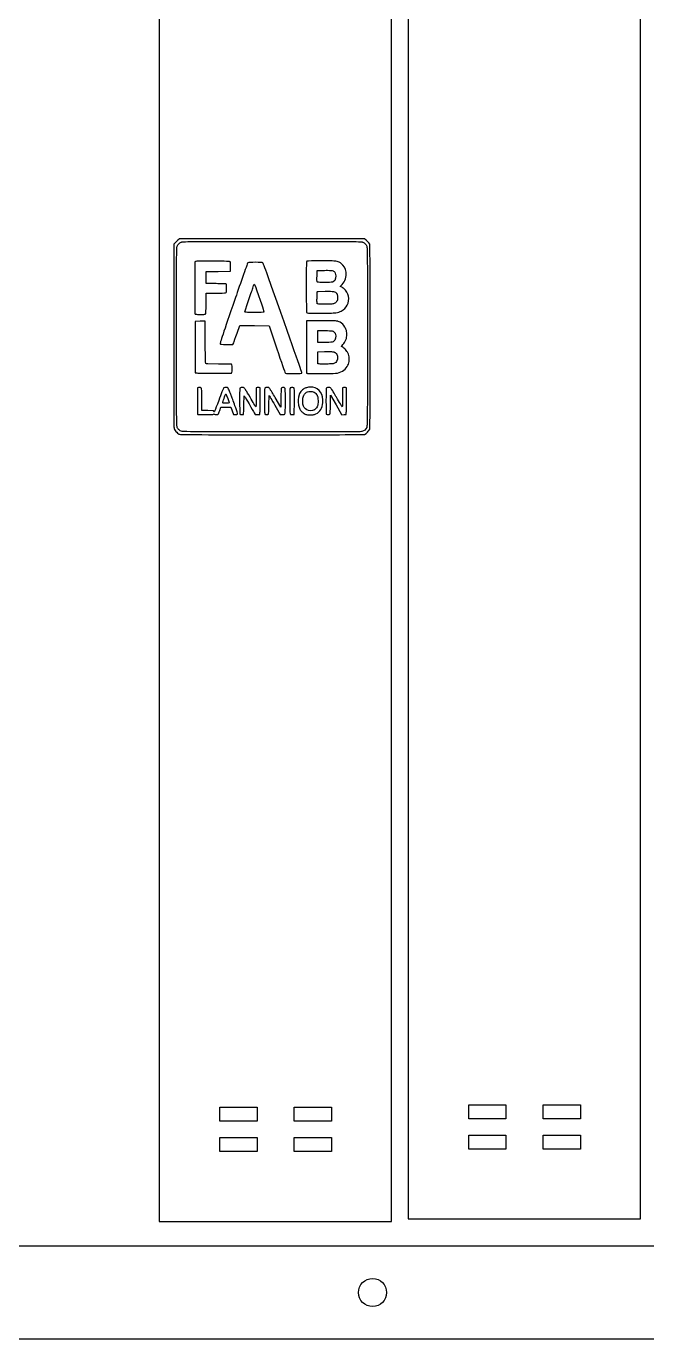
# Model space of a CAD drawing. Extents: x 54 to 786, y 111 to 996.
# Drawn here: x 227.1 to 360.3, y 112.7 to 394.4 of the extents above; entities that cross this region are included whole.
import ezdxf

# ---------------------------------------------------------------- set-up
doc = ezdxf.new("R2010")
doc.units = 0
doc.layers.add('Calque_1', color=7, linetype='CONTINUOUS')

msp = doc.modelspace()

# ---------------------------------------------------------------- linework, layer by layer
at = {"layer": 'Calque_1', "color": 1}
for p, q in [((309.13171, 538.25066), (309.13171, 138.35571)), ((359.02634, 138.35571), (359.02634, 538.25066)), ((255.6859, 537.72149), (255.6859, 137.82654)), ((305.58053, 137.82654), (305.58053, 537.72149)), ((268.68303, 162.32426), (276.68308, 162.32426)), ((268.68303, 159.32394), (268.68303, 162.32426)), ((276.68308, 162.32426), (276.68308, 159.32394)), ((284.6831, 162.32426), (292.68312, 162.32426)), ((284.6831, 159.32394), (284.6831, 162.32426)), ((292.68312, 162.32426), (292.68312, 159.32394)), ((322.12884, 162.85343), (330.12889, 162.85343)), ((322.12884, 159.85311), (322.12884, 162.85343)), ((330.12889, 162.85343), (330.12889, 159.85311)), ((338.12891, 162.85343), (346.12893, 162.85343)), ((338.12891, 159.85311), (338.12891, 162.85343)), ((346.12893, 162.85343), (346.12893, 159.85311)), ((276.68308, 159.32394), (268.68303, 159.32394)), ((292.68312, 159.32394), (284.6831, 159.32394)), ((330.12889, 159.85311), (322.12884, 159.85311)), ((346.12893, 159.85311), (338.12891, 159.85311)), ((268.68303, 155.8244), (276.68308, 155.8244)), ((268.68303, 152.82405), (268.68303, 155.8244)), ((276.68308, 155.8244), (276.68308, 152.82405)), ((284.6831, 155.8244), (292.68312, 155.8244)), ((284.6831, 152.82405), (284.6831, 155.8244)), ((292.68312, 155.8244), (292.68312, 152.82405)), ((322.12884, 156.35357), (330.12889, 156.35357)), ((322.12884, 153.35322), (322.12884, 156.35357)), ((330.12889, 156.35357), (330.12889, 153.35322)), ((338.12891, 156.35357), (346.12893, 156.35357)), ((338.12891, 153.35322), (338.12891, 156.35357)), ((346.12893, 156.35357), (346.12893, 153.35322)), ((276.68308, 152.82405), (268.68303, 152.82405)), ((292.68312, 152.82405), (284.6831, 152.82405)), ((330.12889, 153.35322), (322.12884, 153.35322)), ((346.12893, 153.35322), (338.12891, 153.35322)), ((309.13171, 138.35571), (359.02634, 138.35571)), ((255.6859, 137.82654), (305.58053, 137.82654)), ((479.93458, 132.5027), (123.08429, 132.5027)), ((304.49916, 122.57772), (304.49916, 122.57772)), ((123.08429, 112.65274), (479.93458, 112.65274))]:
    msp.add_line(p, q, dxfattribs=at)
at = {"layer": 'Calque_1', "color": 5}
for p, q in [((258.85298, 347.559624), (258.84898, 344.772714)), ((259.11188, 347.880034), (258.85298, 347.559624)), ((260.01156, 348.718234), (259.69115, 348.459314)), ((262.65843, 348.718234), (260.01156, 348.718234)), ((279.89249, 348.760724), (279.89251, 348.760534)), ((279.89251, 348.164234), (279.89251, 348.164194)), ((299.77381, 348.718424), (297.1931, 348.718424)), ((300.09423, 348.459504), (299.77381, 348.718424)), ((300.9324, 347.559814), (300.6735, 347.880224)), ((300.9324, 344.918134), (300.9324, 347.559814)), ((263.46205, 343.847194), (263.29771, 343.759394)), ((263.29771, 343.759394), (263.29771, 338.233624)), ((263.48525, 343.859594), (263.46205, 343.847194)), ((267.18694, 343.940144), (267.18736, 343.940194)), ((276.33408, 343.691134), (276.33408, 343.691114)), ((287.30089, 343.892064), (287.29889, 343.521544)), ((287.37629, 343.892594), (287.30089, 343.892064)), ((290.32384, 344.018104), (290.32496, 344.018194)), ((265.75286, 341.193184), (265.77816, 341.731134)), ((265.75286, 340.419574), (265.75286, 341.193184)), ((265.77816, 341.731134), (268.35632, 341.753334)), ((268.35632, 341.753334), (270.95976, 341.775534)), ((270.95976, 341.775534), (270.98406, 342.748094)), ((289.56306, 340.763504), (289.58686, 341.944814)), ((289.58686, 341.944814), (291.19555, 341.966514)), ((291.80637, 341.971514), (291.80652, 341.971824)), ((265.75286, 339.176244), (265.75286, 340.419574)), ((276.08241, 338.966354), (276.08241, 338.966314)), ((294.54217, 338.529534), (294.94576, 338.924874)), ((294.76233, 338.404994), (294.54217, 338.529534)), ((294.86618, 338.352294), (294.76233, 338.404994)), ((265.75323, 334.954154), (265.75323, 337.076504)), ((265.75323, 337.076504), (267.73761, 337.076504)), ((289.56297, 336.191224), (289.58307, 337.275904)), ((289.78666, 337.459904), (291.32195, 337.479504)), ((291.97566, 337.484504), (291.97601, 337.484754)), ((263.4248, 331.023124), (263.4031, 325.561964)), ((264.48244, 331.023514), (263.4248, 331.023124)), ((265.54077, 331.023514), (264.48244, 331.023514)), ((265.58317, 326.451194), (265.54077, 331.023514)), ((272.39787, 328.462564), (272.97046, 330.135844)), ((272.97046, 330.135844), (276.11289, 330.113644)), ((276.11289, 330.113644), (279.25534, 330.091444)), ((279.25534, 330.091444), (280.94982, 325.095874)), ((287.30085, 331.107604), (287.27915, 325.562194)), ((290.3911, 331.133904), (287.30085, 331.107604)), ((291.76159, 331.139034), (291.76156, 331.138904)), ((289.71414, 329.033094), (291.21689, 329.033094)), ((289.7142, 327.762964), (289.71414, 329.033094)), ((289.7142, 326.492774), (289.7142, 327.762964)), ((265.61777, 322.704644), (265.58317, 326.451194)), ((270.15823, 326.069944), (271.51991, 326.069944)), ((271.51991, 326.069944), (271.67233, 326.429614)), ((291.25931, 326.493274), (289.7142, 326.492774)), ((289.73218, 323.279394), (289.75548, 324.503094)), ((289.75548, 324.503094), (291.19518, 324.528394)), ((292.32172, 324.530394), (292.32224, 324.531014)), ((294.95573, 325.522504), (294.83222, 325.586104)), ((268.39072, 321.837494), (266.14798, 321.871594)), ((271.2133, 321.794664), (271.01952, 321.797664)), ((271.2133, 321.758964), (271.2133, 321.794664)), ((270.95544, 319.930264), (271.2133, 319.932264)), ((271.2133, 319.932264), (271.2133, 319.973064)), ((282.70525, 319.952534), (282.70525, 319.952004)), ((287.29725, 319.910854), (287.29725, 319.910354)), ((264.11414, 316.809744), (263.89038, 316.753444)), ((263.89038, 316.753444), (263.89038, 316.749444)), ((263.89038, 316.749444), (263.89038, 313.959444)), ((264.77976, 316.710444), (264.65368, 316.754344)), ((264.78376, 316.479994), (264.77976, 316.710444)), ((270.00531, 316.837514), (270.00578, 316.836524)), ((272.99171, 316.710454), (272.98971, 316.490324)), ((273.1116, 316.752854), (272.99171, 316.710454)), ((273.49703, 316.838124), (273.49806, 316.838054)), ((276.50504, 316.742974), (276.50451, 316.742974)), ((276.50451, 316.742974), (276.50451, 315.461914)), ((276.71638, 316.806574), (276.50504, 316.753374)), ((276.50504, 316.753374), (276.50504, 316.742974)), ((277.35355, 316.752874), (277.14117, 316.806574)), ((277.33805, 314.746274), (277.35355, 316.752874)), ((281.84278, 316.676704), (281.82058, 314.650464)), ((281.98386, 316.740804), (281.84278, 316.676704)), ((282.31555, 316.839894), (282.31562, 316.841054)), ((283.95636, 316.780324), (283.78737, 316.748824)), ((283.78737, 316.748824), (283.78737, 316.637724)), ((284.22332, 316.831404), (284.223, 316.831524)), ((284.67658, 316.710204), (284.55254, 316.753604)), ((284.67658, 316.522644), (284.67658, 316.710204)), ((288.14845, 315.994254), (288.14783, 315.994374)), ((288.15154, 316.902044), (288.15143, 316.902054)), ((291.53377, 316.709924), (291.53177, 316.489794)), ((291.65262, 316.751824), (291.53377, 316.709924)), ((292.08624, 316.837334), (292.08764, 316.837524)), ((295.25835, 316.806244), (295.04647, 316.753044)), ((295.04647, 316.753044), (295.04647, 315.194464)), ((295.89552, 316.752544), (295.68261, 316.806244)), ((295.88012, 314.786584), (295.89152, 316.214414)), ((295.89152, 316.214414), (295.89552, 316.742544)), ((295.89552, 316.742544), (295.89552, 316.752544)), ((263.89038, 313.959444), (263.89038, 313.933044)), ((263.89038, 313.933044), (263.89038, 313.931044)), ((264.86446, 311.888524), (264.84166, 314.278054)), ((269.98548, 315.463594), (269.98562, 315.463654)), ((273.88054, 313.175834), (273.92084, 315.063564)), ((274.62622, 313.911694), (274.97505, 313.302944)), ((276.48541, 314.464044), (276.46991, 313.054314)), ((279.23434, 313.206424), (279.25504, 315.004234)), ((280.49218, 313.046744), (281.64714, 311.040674)), ((281.79735, 312.574664), (280.58969, 314.657224)), ((281.81955, 314.602464), (281.79735, 312.574664)), ((281.82058, 314.650464), (281.82005, 314.621564)), ((284.67658, 311.041324), (284.69878, 313.853024)), ((292.44183, 313.190274), (292.46453, 315.156574)), ((292.46453, 315.156574), (293.65516, 313.098804)), ((293.65516, 313.098804), (294.84578, 311.041064)), ((264.86496, 311.888524), (264.86446, 311.888524)), ((266.09744, 311.865224), (264.86496, 311.888524)), ((267.33045, 311.842024), (266.09744, 311.865224)), ((267.40955, 311.621864), (267.33045, 311.842024)), ((268.67657, 311.888804), (268.93237, 312.565764)), ((268.93237, 312.565764), (269.99636, 312.589564)), ((269.99636, 312.589564), (271.06038, 312.613364)), ((271.06038, 312.613364), (271.35029, 311.827894)), ((271.35029, 311.827894), (271.64019, 311.042394)), ((271.64019, 311.042394), (271.64119, 311.042394)), ((271.64119, 311.042394), (271.64119, 311.041894)), ((271.64119, 311.041894), (272.04222, 311.016094)), ((273.63353, 311.032654), (273.75291, 311.041654)), ((273.75291, 311.041654), (273.75344, 311.092254)), ((276.08349, 311.409004), (276.29587, 311.041604)), ((276.29587, 311.041604), (276.4106, 311.041604)), ((276.83126, 311.016804), (277.30925, 311.041604)), ((277.30925, 311.041604), (277.31225, 311.439514)), ((277.31225, 311.439514), (277.31225, 311.440014)), ((281.64714, 311.040674), (281.82026, 311.030674)), ((283.8477, 311.051524), (283.8482, 311.051524)), ((284.27402, 311.015524), (284.29002, 311.016524)), ((284.29002, 311.016524), (284.67658, 311.041324)), ((291.54267, 311.133014), (291.54217, 311.132514)), ((294.84578, 311.041064), (294.85918, 311.041064)), ((294.85918, 311.041064), (294.88858, 310.990964)), ((294.88858, 310.990964), (295.3702, 311.016264)), ((295.3702, 311.016264), (295.85132, 311.041064)), ((295.85132, 311.041064), (295.85432, 311.426034)), ((258.85278, 308.540494), (258.85331, 308.247494)), ((258.85331, 308.247494), (258.86831, 308.216494)), ((300.6735, 307.562244), (300.9324, 307.882634)), ((300.9324, 308.247994), (300.9344, 309.851504)), ((300.9324, 307.882634), (300.9324, 308.247994)), ((297.98425, 306.722043), (299.77381, 306.724043)), ((299.77381, 306.724043), (300.09423, 306.982943))]:
    msp.add_line(p, q, dxfattribs=at)
for points in [[(259.69115, 348.459314), (259.51505, 348.316784), (259.25441, 348.056144), (259.11188, 347.880034)], [(259.40487, 327.702444), (259.40287, 344.767854), (259.41707, 346.852264), (259.53407, 347.132254)], [(259.53407, 347.132254), (259.70888, 347.550634), (259.96704, 347.819004), (260.3769, 348.008184)], [(260.3769, 348.008184), (260.703, 348.158484), (261.42706, 348.164234), (279.89251, 348.164234)], [(263.87747, 348.737834), (263.42075, 348.732834), (263.01501, 348.726134), (262.65843, 348.718234)], [(279.89251, 348.760534), (271.48882, 348.760534), (266.7014, 348.768534), (263.87747, 348.737834)], [(292.09071, 348.759724), (289.22943, 348.765724), (285.30179, 348.760724), (279.89249, 348.760724)], [(279.89251, 348.164194), (298.35794, 348.164194), (299.082, 348.158194), (299.40813, 348.008144)], [(295.8941, 348.738524), (294.88839, 348.749624), (293.67565, 348.756724), (292.09071, 348.759724)], [(297.0997, 348.718924), (296.74658, 348.726924), (296.34426, 348.733324), (295.8941, 348.738524)], [(297.1027, 348.718924), (297.10177, 348.718954), (297.1007, 348.718904), (297.0997, 348.718924)], [(297.1931, 348.718424), (297.1702, 348.718614), (297.1259, 348.718744), (297.1027, 348.718924)], [(299.40813, 348.008144), (299.81799, 347.818964), (300.07615, 347.550594), (300.25096, 347.132214)], [(300.6735, 347.880224), (300.53097, 348.056334), (300.27033, 348.316974), (300.09423, 348.459504)], [(300.25096, 347.132214), (300.36793, 346.852224), (300.38214, 344.767814), (300.38015, 327.702404)], [(258.83248, 343.684434), (258.82548, 343.047024), (258.82198, 342.185514), (258.81858, 341.325404)], [(258.84898, 344.772714), (258.84198, 344.452144), (258.83708, 344.080964), (258.83248, 343.684434)], [(263.75552, 343.903994), (263.60561, 343.893194), (263.52055, 343.878394), (263.48525, 343.859594)], [(264.92599, 343.924194), (264.39034, 343.924544), (263.9724, 343.920194), (263.75552, 343.903994)], [(267.18736, 343.940194), (266.37712, 343.942194), (265.58469, 343.936194), (264.92599, 343.924194)], [(270.86216, 343.827484), (270.76776, 343.896484), (268.98152, 343.935484), (267.18694, 343.940144)], [(270.91276, 343.776884), (270.89816, 343.796284), (270.88176, 343.813084), (270.86216, 343.827484)], [(270.94166, 343.773884), (270.94079, 343.774704), (270.91536, 343.775884), (270.91276, 343.776884)], [(270.96856, 343.626594), (270.96156, 343.704894), (270.95266, 343.763084), (270.94166, 343.773884)], [(276.33408, 343.691114), (275.56568, 343.691564), (274.79381, 343.649414), (274.70832, 343.563984)], [(277.93812, 343.561934), (277.86712, 343.647534), (277.10246, 343.690654), (276.33408, 343.691134)], [(287.42229, 343.931394), (287.40489, 343.922394), (287.39019, 343.909994), (287.37629, 343.892594)], [(290.32496, 344.018194), (288.89666, 344.018834), (287.5317, 343.989894), (287.42229, 343.931394)], [(293.60787, 343.928704), (293.24417, 343.987704), (291.75211, 344.017504), (290.32384, 344.018104)], [(294.1019, 343.803634), (293.94611, 343.857734), (293.78218, 343.900534), (293.60787, 343.928704)], [(294.7587, 343.461554), (294.56071, 343.624354), (294.38487, 343.735054), (294.1019, 343.803634)], [(300.9526, 343.699594), (300.9476, 344.156294), (300.9404, 344.561684), (300.9324, 344.918134)], [(300.9738, 339.909654), (300.9708, 341.493134), (300.9637, 342.696134), (300.9526, 343.699594)], [(258.81858, 341.325404), (258.80628, 338.389964), (258.81058, 334.211814), (258.81058, 327.721064)], [(270.98406, 342.748094), (270.99606, 343.230294), (270.99486, 343.480434), (270.96856, 343.626594)], [(274.70832, 343.563984), (274.64422, 343.499884), (274.12851, 342.099744), (273.56268, 340.452534)], [(279.22174, 340.112004), (278.56976, 341.944454), (277.9922, 343.496714), (277.93812, 343.561934)], [(287.29889, 343.521544), (287.25989, 342.984434), (287.25859, 341.690544), (287.25859, 338.435034)], [(291.19555, 341.966514), (291.45108, 341.969514), (291.62261, 341.970514), (291.80637, 341.971514)], [(291.80652, 341.971824), (291.80852, 341.971824), (291.81052, 341.971824), (291.81252, 341.971824)], [(291.81252, 341.971824), (292.46009, 341.971424), (292.81047, 341.940724), (293.03778, 341.843154)], [(293.47651, 341.350644), (293.78483, 340.700884), (293.54711, 339.746774), (293.0078, 339.469614)], [(293.03778, 341.843154), (293.05008, 341.836154), (293.06238, 341.830254), (293.07498, 341.822454)], [(293.07498, 341.822454), (293.19391, 341.749454), (293.29313, 341.654814), (293.37523, 341.544424)], [(293.37523, 341.544424), (293.40953, 341.487324), (293.44213, 341.423144), (293.47651, 341.350644)], [(295.79791, 341.579994), (295.66588, 342.417164), (295.30848, 343.055424), (294.7587, 343.461554)], [(294.94576, 338.924874), (295.64508, 339.609404), (295.95597, 340.577944), (295.79791, 341.579994)], [(263.29771, 338.233624), (263.29771, 337.564464), (263.29971, 337.080224), (263.30071, 336.548964)], [(265.76286, 339.172244), (265.75686, 339.173244), (265.75786, 339.175244), (265.75286, 339.176244)], [(266.3406, 339.130944), (266.05197, 339.141644), (265.85152, 339.155644), (265.76286, 339.172244)], [(267.90331, 339.108144), (267.26456, 339.108194), (266.72457, 339.117144), (266.3406, 339.130944)], [(267.90731, 339.108144), (267.90531, 339.108144), (267.90431, 339.108144), (267.90331, 339.108144)], [(269.03488, 339.104144), (268.74485, 339.107144), (268.37546, 339.108144), (267.90731, 339.108144)], [(270.07359, 339.013744), (269.99629, 339.072144), (269.76188, 339.095744), (269.03488, 339.104144)], [(270.10409, 338.974444), (270.09809, 338.989144), (270.08929, 339.001944), (270.07359, 339.013744)], [(270.10909, 338.947044), (270.10709, 338.954044), (270.10609, 338.970044), (270.10409, 338.974444)], [(270.15409, 338.134694), (270.15409, 338.488594), (270.13869, 338.833724), (270.10909, 338.947044)], [(270.15409, 338.129694), (270.15409, 338.131694), (270.15411, 338.132694), (270.15409, 338.134694)], [(270.15609, 338.041294), (270.15609, 338.073494), (270.15409, 338.097894), (270.15409, 338.129694)], [(273.56268, 340.452534), (272.99679, 338.805314), (272.26357, 336.676694), (271.93332, 335.722074)], [(274.77912, 335.262184), (275.17981, 336.423204), (275.6227, 337.715804), (275.76356, 338.134904)], [(275.76356, 338.134904), (275.90442, 338.554004), (276.04801, 338.928254), (276.08241, 338.966354)], [(276.08241, 338.966314), (276.11681, 339.004414), (276.3431, 338.470854), (276.58522, 337.780874)], [(286.29522, 319.927214), (286.33572, 320.032724), (284.3359, 325.738864), (279.22174, 340.112004)], [(287.25859, 338.435034), (287.25859, 335.460214), (287.28149, 332.965934), (287.30969, 332.892224)], [(289.58166, 339.472094), (289.55816, 339.532594), (289.55006, 340.113814), (289.56306, 340.763504)], [(290.53768, 339.367214), (290.01306, 339.383314), (289.60256, 339.417614), (289.58166, 339.472094)], [(291.26578, 339.362214), (290.97495, 339.362214), (290.74188, 339.364214), (290.53768, 339.367214)], [(291.86575, 339.365214), (291.68274, 339.364214), (291.51902, 339.362214), (291.26578, 339.362214)], [(293.0078, 339.469614), (292.90038, 339.414414), (292.42572, 339.380014), (291.86575, 339.365214)], [(295.17883, 338.156954), (295.07953, 338.228454), (294.97659, 338.295984), (294.86618, 338.352294)], [(295.31681, 338.053604), (295.27181, 338.089504), (295.22641, 338.124404), (295.17883, 338.156954)], [(295.32381, 338.048604), (295.32181, 338.050604), (295.31881, 338.051604), (295.31681, 338.053604)], [(295.32781, 338.045604), (295.32681, 338.046604), (295.32581, 338.047604), (295.32381, 338.048604)], [(300.9738, 339.892554), (300.97378, 339.899554), (300.9738, 339.902754), (300.9738, 339.909654)], [(300.9748, 327.721224), (300.9748, 333.118564), (300.9798, 337.037494), (300.9738, 339.892554)], [(263.30071, 336.548964), (263.30148, 336.249614), (263.3015, 335.858354), (263.30271, 335.599664)], [(263.30271, 335.599664), (263.31271, 333.319384), (263.34051, 332.586224), (263.40399, 332.560584)], [(267.73761, 337.076504), (268.82891, 337.076504), (269.81959, 337.113804), (269.93902, 337.159204)], [(271.93332, 335.722074), (269.43401, 328.498024), (268.70249, 326.312724), (268.74591, 326.199664)], [(269.93902, 337.159204), (270.15122, 337.239804), (270.15609, 337.260984), (270.15609, 338.041294)], [(274.05049, 333.039584), (274.05049, 333.100984), (274.37847, 334.101194), (274.77912, 335.262184)], [(276.58522, 337.780874), (277.80061, 334.317344), (278.20511, 333.090074), (278.15722, 333.012684)], [(289.55897, 335.264654), (289.55597, 335.514024), (289.55697, 335.842974), (289.56297, 336.191224)], [(289.56197, 335.145274), (289.56099, 335.187274), (289.55997, 335.216174), (289.55897, 335.264654)], [(289.58307, 337.275904), (289.58707, 337.308204), (289.59107, 337.353104), (289.59597, 337.365804)], [(289.59597, 337.365804), (289.61277, 337.409804), (289.65797, 337.439704), (289.78666, 337.459904)], [(291.32195, 337.479504), (291.56585, 337.482504), (291.78267, 337.484504), (291.97566, 337.484504)], [(291.97601, 337.484754), (292.6785, 337.484964), (293.06136, 337.456054), (293.31856, 337.364874)], [(293.31856, 337.364874), (293.32856, 337.359874), (293.33896, 337.355874), (293.34856, 337.351474)], [(293.34856, 337.351474), (293.46728, 337.290974), (293.56595, 337.227994), (293.64778, 337.157164)], [(293.84311, 335.376954), (293.74601, 335.202404), (293.5934, 335.058074), (293.3558, 334.896364)], [(293.64778, 337.157164), (293.65928, 337.145364), (293.67128, 337.134664), (293.68238, 337.122064)], [(293.68238, 337.122064), (293.69258, 337.112064), (293.70178, 337.102064), (293.71138, 337.092064)], [(293.71138, 337.092064), (293.75418, 337.040064), (293.79548, 336.981754), (293.83954, 336.915824)], [(293.83954, 336.915824), (293.84984, 336.900424), (293.85794, 336.883724), (293.86744, 336.867824)], [(293.88341, 335.461154), (293.87041, 335.432754), (293.85761, 335.404254), (293.84311, 335.376954)], [(293.86744, 336.867824), (293.95384, 336.685794), (293.98991, 336.457454), (293.98991, 336.145384)], [(293.91391, 335.537154), (293.90491, 335.510754), (293.89411, 335.486054), (293.88341, 335.461154)], [(293.92531, 335.570754), (293.92131, 335.559654), (293.91831, 335.548054), (293.91391, 335.537154)], [(293.98991, 336.145384), (293.98991, 335.909744), (293.97171, 335.726284), (293.92531, 335.570754)], [(296.05232, 334.486634), (296.67483, 335.670144), (296.32484, 337.242164), (295.32781, 338.045604)], [(263.40399, 332.560584), (263.42949, 332.550284), (263.55232, 332.540484), (263.71872, 332.532184)], [(263.71872, 332.532184), (263.90932, 332.514084), (264.18004, 332.504784), (264.53932, 332.504784)], [(264.53932, 332.504784), (265.01187, 332.504784), (265.27336, 332.508784), (265.42713, 332.531584)], [(265.42713, 332.531584), (265.46453, 332.536584), (265.49563, 332.543484), (265.52173, 332.551184)], [(265.52173, 332.551184), (265.52192, 332.551234), (265.52208, 332.551124), (265.52226, 332.551184)], [(265.52226, 332.551184), (265.60246, 332.575184), (265.6359, 332.612384), (265.66593, 332.668494)], [(265.66593, 332.668494), (265.69293, 332.719094), (265.71423, 332.969834), (265.72943, 333.371284)], [(265.72943, 333.371284), (265.74443, 333.766884), (265.75323, 334.308434), (265.75323, 334.954154)], [(274.34299, 332.962584), (274.14997, 332.979784), (274.05049, 333.002984), (274.05049, 333.039584)], [(276.10101, 332.927984), (275.31065, 332.928244), (274.70824, 332.941884), (274.34299, 332.962584)], [(278.15722, 333.012684), (278.12462, 332.959984), (277.35061, 332.928384), (276.10101, 332.927984)], [(287.30969, 332.892224), (287.33009, 332.839024), (287.42243, 332.807224), (287.73448, 332.787844)], [(287.73448, 332.787844), (288.03135, 332.764944), (288.65735, 332.760444), (289.71214, 332.760444)], [(289.59297, 334.804724), (289.58027, 334.854824), (289.56957, 334.968824), (289.56197, 335.145274)], [(289.61207, 334.786124), (289.60157, 334.792124), (289.59827, 334.798524), (289.59297, 334.804724)], [(289.95624, 334.730824), (289.77087, 334.743424), (289.65972, 334.761024), (289.61207, 334.786124)], [(289.71214, 332.760444), (289.90423, 332.760204), (290.02649, 332.759444), (290.25165, 332.759444)], [(290.08543, 334.724824), (290.03463, 334.726824), (289.99993, 334.728824), (289.95624, 334.730824)], [(290.18103, 334.721824), (290.15113, 334.722824), (290.11263, 334.723824), (290.08543, 334.724824)], [(291.35977, 334.705824), (290.90744, 334.705884), (290.49604, 334.711824), (290.18103, 334.721824)], [(290.25165, 332.759444), (290.54655, 332.759574), (290.71843, 332.764444), (290.96994, 332.765444)], [(290.96994, 332.765444), (291.08503, 332.766444), (291.20179, 332.767444), (291.31361, 332.768444)], [(291.31361, 332.768444), (291.99748, 332.774444), (292.60393, 332.785144), (293.01271, 332.812344)], [(291.36677, 334.705824), (291.36377, 334.705824), (291.36277, 334.705824), (291.35977, 334.705824)], [(292.25818, 334.710824), (292.02521, 334.706824), (291.73039, 334.705824), (291.36677, 334.705824)], [(293.08553, 334.768724), (292.92125, 334.735024), (292.68688, 334.717924), (292.25818, 334.710824)], [(293.01271, 332.812344), (293.23173, 332.822844), (293.39696, 332.834844), (293.48092, 332.846944)], [(293.3558, 334.896364), (293.2681, 334.836564), (293.19547, 334.796864), (293.08553, 334.768724)], [(293.48092, 332.846944), (293.52762, 332.853944), (293.57262, 332.865944), (293.61887, 332.874344)], [(293.61887, 332.874344), (294.09739, 332.944444), (294.40934, 333.054314), (294.76248, 333.232994)], [(294.76248, 333.232994), (295.2664, 333.487944), (295.7997, 334.006344), (296.05232, 334.486634)], [(291.76156, 331.138904), (291.35789, 331.139624), (290.9005, 331.138004), (290.3911, 331.133904)], [(292.4525, 331.132034), (292.23337, 331.135034), (292.02745, 331.138034), (291.76159, 331.139034)], [(292.72587, 331.130034), (292.64857, 331.131034), (292.53696, 331.131034), (292.4525, 331.132034)], [(293.91805, 331.065934), (293.76835, 331.098034), (293.35912, 331.119034), (292.72587, 331.130034)], [(294.11596, 331.008534), (294.05046, 331.028634), (293.98613, 331.051234), (293.91805, 331.065934)], [(294.52369, 330.843664), (294.40722, 330.913264), (294.2776, 330.967364), (294.11596, 331.008534)], [(295.54635, 329.795154), (295.28709, 330.263594), (294.94249, 330.620204), (294.52369, 330.843664)], [(295.68952, 329.523344), (295.64642, 329.617244), (295.59842, 329.707684), (295.54635, 329.795154)], [(258.81058, 327.716064), (258.81058, 319.584014), (258.80758, 314.905204), (258.83018, 312.098924)], [(258.81058, 327.721064), (258.81058, 327.720614), (258.81058, 327.720454), (258.81058, 327.720064)], [(258.81058, 327.720064), (258.81058, 327.718064), (258.81058, 327.718064), (258.81058, 327.716064)], [(259.56299, 308.247814), (259.41284, 308.573864), (259.40689, 309.298264), (259.40487, 327.702444)], [(271.67233, 326.429614), (271.75623, 326.627524), (272.08294, 327.542324), (272.39787, 328.462564)], [(291.21689, 329.033094), (291.25509, 329.033064), (291.28349, 329.032644), (291.32024, 329.032564)], [(291.32024, 329.032564), (291.50735, 329.032294), (291.66142, 329.030564), (291.80599, 329.028564)], [(291.80599, 329.028564), (292.4109, 329.018564), (292.7564, 328.983864), (292.98473, 328.895244)], [(292.98473, 328.895244), (292.99273, 328.891244), (293.00083, 328.888244), (293.00853, 328.884344)], [(293.00853, 328.884344), (293.16916, 328.802144), (293.29597, 328.674424), (293.39247, 328.522104)], [(293.43437, 328.449704), (293.77791, 327.776334), (293.57976, 326.933184), (293.00908, 326.641034)], [(293.39247, 328.522104), (293.40627, 328.497504), (293.42057, 328.476704), (293.43437, 328.449704)], [(295.12575, 326.020714), (295.40147, 326.289954), (295.61475, 326.640604), (295.75826, 327.029434)], [(295.90034, 328.868074), (295.86854, 329.088154), (295.80944, 329.261774), (295.68952, 329.523344)], [(295.75826, 327.029434), (295.85186, 327.238454), (295.89926, 327.408054), (295.91794, 327.630434)], [(295.91794, 327.630434), (295.98804, 328.040174), (295.98494, 328.465674), (295.90034, 328.868074)], [(300.38015, 327.702404), (300.37815, 309.339254), (300.37215, 308.572844), (300.22254, 308.244144)], [(300.9546, 311.980574), (300.9807, 314.806484), (300.9748, 319.542154), (300.9748, 327.721224)], [(263.4031, 325.561964), (263.3971, 324.060194), (263.3961, 322.682984), (263.3991, 321.673834)], [(268.74591, 326.199664), (268.78781, 326.090394), (269.01216, 326.069944), (270.15823, 326.069944)], [(280.94982, 325.095874), (281.8817, 322.348174), (282.67175, 320.033734), (282.70525, 319.952534)], [(287.27915, 325.562194), (287.26705, 322.512084), (287.27515, 319.969064), (287.29725, 319.910854)], [(291.19518, 324.528394), (291.591, 324.535394), (291.99271, 324.535394), (292.32172, 324.530394)], [(291.43968, 326.494274), (291.37138, 326.494134), (291.33445, 326.493274), (291.25931, 326.493274)], [(293.00908, 326.641034), (292.78329, 326.525464), (292.48767, 326.497844), (291.43968, 326.494274)], [(292.32224, 324.531014), (292.56574, 324.527014), (292.74449, 324.519214), (292.8757, 324.509814)], [(292.8757, 324.509814), (292.9746, 324.499814), (293.06673, 324.490014), (293.13306, 324.474614)], [(293.13306, 324.474614), (293.13606, 324.473944), (293.13906, 324.473764), (293.14106, 324.472614)], [(293.14106, 324.472614), (293.15706, 324.468614), (293.16986, 324.463614), (293.18446, 324.459714)], [(293.18446, 324.459714), (293.21596, 324.449714), (293.24746, 324.440114), (293.27746, 324.428214)], [(293.27746, 324.428214), (293.28876, 324.423214), (293.29976, 324.418214), (293.31056, 324.413714)], [(293.31056, 324.413714), (293.32966, 324.405714), (293.34796, 324.396114), (293.36636, 324.386814)], [(293.36636, 324.386814), (293.40506, 324.366614), (293.44086, 324.345514), (293.4754, 324.324314)], [(293.4754, 324.324314), (293.67727, 324.192444), (293.83097, 324.000014), (293.92135, 323.772414)], [(294.83222, 325.586104), (294.76962, 325.652004), (294.85322, 325.754594), (295.12575, 326.020714)], [(294.97533, 325.515504), (294.96733, 325.517504), (294.96283, 325.520504), (294.95573, 325.522504)], [(295.34688, 325.276244), (295.20827, 325.394374), (295.07703, 325.483254), (294.97533, 325.515504)], [(295.9913, 324.553294), (295.80734, 324.838564), (295.58464, 325.088734), (295.34688, 325.276244)], [(296.17733, 324.252544), (296.12623, 324.350244), (296.06134, 324.452064), (295.9913, 324.553294)], [(296.44348, 322.982864), (296.44148, 323.673874), (296.41368, 323.800264), (296.17733, 324.252544)], [(263.3991, 321.673834), (263.4011, 321.169354), (263.4041, 320.757164), (263.4071, 320.467204)], [(265.67927, 321.950694), (265.65407, 321.981094), (265.63457, 322.269674), (265.61777, 322.704644)], [(266.14798, 321.871594), (265.86599, 321.889094), (265.71055, 321.912994), (265.67927, 321.950694)], [(268.50545, 321.836964), (268.45915, 321.836964), (268.43565, 321.837474), (268.39072, 321.837494)], [(271.01952, 321.797664), (270.69929, 321.830764), (270.00728, 321.836964), (268.50545, 321.836964)], [(271.2893, 321.703164), (271.2803, 321.725664), (271.2546, 321.743264), (271.2133, 321.758964)], [(271.2893, 320.023664), (271.3561, 320.197684), (271.3561, 321.529144), (271.2893, 321.703164)], [(289.72818, 322.512004), (289.72618, 322.736734), (289.72718, 322.991374), (289.73218, 323.279394)], [(289.76698, 321.935284), (289.74998, 322.008684), (289.73788, 322.226774), (289.72818, 322.512004)], [(290.5602, 321.848984), (290.14362, 321.864584), (289.82641, 321.892884), (289.76698, 321.935284)], [(291.50641, 321.849984), (291.14369, 321.843984), (290.84212, 321.845984), (290.5602, 321.848984)], [(292.74146, 321.889284), (292.47727, 321.871784), (292.12085, 321.860484), (291.50641, 321.849984)], [(293.01535, 321.928084), (292.95005, 321.913084), (292.85165, 321.900684), (292.74146, 321.889284)], [(293.91245, 322.734244), (293.73057, 322.257994), (293.48316, 322.035844), (293.01535, 321.928084)], [(293.96675, 322.906324), (293.95205, 322.849024), (293.93445, 322.791634), (293.91245, 322.734244)], [(293.92135, 323.772414), (293.96715, 323.622604), (293.98825, 323.447114), (293.98745, 323.230844)], [(293.98745, 323.230844), (293.9871, 323.108814), (293.97945, 323.003514), (293.96675, 322.906324)], [(293.97333, 319.930854), (295.00943, 320.200734), (295.77122, 320.770194), (296.20887, 321.601044)], [(296.20887, 321.601044), (296.41106, 321.984974), (296.44109, 322.135284), (296.44348, 322.806664)], [(296.44548, 322.894964), (296.44548, 322.929864), (296.44448, 322.950564), (296.44348, 322.982864)], [(296.44348, 322.806664), (296.44369, 322.838964), (296.44548, 322.860064), (296.44548, 322.894964)], [(263.4071, 320.467204), (263.4071, 320.467074), (263.4071, 320.466804), (263.4071, 320.466674)], [(263.4071, 320.466674), (263.4111, 320.177304), (263.4151, 320.009394), (263.421, 319.994874)], [(263.421, 319.994874), (263.42103, 319.994844), (263.421, 319.994364), (263.421, 319.994364)], [(263.421, 319.994364), (263.4314, 319.967264), (263.57436, 319.949364), (263.79721, 319.934964)], [(263.79721, 319.934964), (264.27296, 319.901964), (265.28372, 319.889464), (267.34946, 319.889464)], [(267.34946, 319.889464), (269.55592, 319.889464), (270.52626, 319.895464), (270.95544, 319.930264)], [(271.2133, 319.973064), (271.2544, 319.987564), (271.2816, 320.003864), (271.2893, 320.023664)], [(282.70525, 319.952004), (282.76035, 319.818334), (282.93054, 319.804734), (284.50669, 319.804734)], [(284.50669, 319.804734), (285.94975, 319.804734), (286.25611, 319.825434), (286.29522, 319.927214)], [(287.29725, 319.910354), (287.30225, 319.896054), (287.36395, 319.883754), (287.44764, 319.872154)], [(287.44764, 319.872154), (287.44799, 319.871864), (287.44833, 319.870154), (287.44864, 319.869154)], [(287.44864, 319.869154), (287.45264, 319.866154), (287.50774, 319.865154), (287.52354, 319.862154)], [(287.52354, 319.862154), (287.55394, 319.859154), (287.58864, 319.856154), (287.62483, 319.853154)], [(287.62483, 319.853154), (287.68843, 319.848154), (287.75072, 319.844154), (287.85687, 319.840754)], [(287.85687, 319.840754), (288.62622, 319.796054), (290.07878, 319.784054), (291.41218, 319.803554)], [(291.41218, 319.803554), (291.44118, 319.803814), (291.46868, 319.803764), (291.49748, 319.804054)], [(291.49748, 319.804054), (291.56088, 319.805054), (291.62001, 319.806054), (291.68248, 319.807054)], [(291.68248, 319.807054), (292.69708, 319.819954), (293.56234, 319.849454), (293.79502, 319.898054)], [(293.79502, 319.898054), (293.80612, 319.900054), (293.81652, 319.904054), (293.82762, 319.907054)], [(293.82762, 319.907054), (293.88522, 319.915054), (293.9407, 319.922354), (293.97333, 319.930854)], [(264.49294, 316.804744), (264.37304, 316.831644), (264.21757, 316.835944), (264.11414, 316.809744)], [(264.64228, 316.762344), (264.60548, 316.782044), (264.55168, 316.795344), (264.49294, 316.804744)], [(264.65368, 316.754344), (264.64968, 316.756344), (264.64668, 316.759344), (264.64228, 316.762344)], [(264.84166, 314.278054), (264.82896, 315.627054), (264.82116, 316.205334), (264.78376, 316.479994)], [(269.48539, 316.683054), (269.45599, 316.635454), (268.99443, 315.427684), (268.46013, 313.998984)], [(269.75773, 316.789524), (269.62806, 316.765224), (269.51511, 316.731124), (269.48539, 316.683054)], [(270.00578, 316.836524), (269.91978, 316.832524), (269.83435, 316.815924), (269.75773, 316.789524)], [(270.29365, 316.802414), (270.20685, 316.829714), (270.10696, 316.842614), (270.00531, 316.837514)], [(270.29418, 316.802414), (270.29402, 316.802464), (270.29381, 316.802354), (270.29365, 316.802414)], [(270.35418, 316.781214), (270.33538, 316.789214), (270.31488, 316.795914), (270.29418, 316.802414)], [(270.38468, 316.770914), (270.37668, 316.774914), (270.36378, 316.777914), (270.35418, 316.781214)], [(270.41978, 316.744514), (270.40818, 316.753514), (270.39648, 316.764514), (270.38468, 316.770914)], [(270.43318, 316.736514), (270.42918, 316.739514), (270.42418, 316.741514), (270.41978, 316.744514)], [(270.43818, 316.730514), (270.43718, 316.731514), (270.43418, 316.735514), (270.43318, 316.736514)], [(270.85056, 315.840644), (270.62222, 316.424024), (270.51081, 316.660934), (270.43818, 316.730514)], [(271.1172, 315.148674), (271.0262, 315.397174), (270.93647, 315.626624), (270.85056, 315.840644)], [(272.98971, 316.490324), (272.95201, 316.196764), (272.94891, 315.542794), (272.94891, 313.966964)], [(273.1136, 316.753854), (273.11304, 316.753564), (273.11262, 316.753144), (273.1116, 316.752854)], [(273.49806, 316.838054), (273.35781, 316.837474), (273.21726, 316.809254), (273.1136, 316.753854)], [(273.80657, 316.788524), (273.71537, 316.821824), (273.60655, 316.838624), (273.49703, 316.838124)], [(273.83237, 316.777124), (273.82437, 316.781124), (273.81507, 316.785124), (273.80657, 316.788524)], [(273.87937, 316.756924), (273.86497, 316.764924), (273.84817, 316.770424), (273.83237, 316.777124)], [(274.07265, 316.556944), (273.99265, 316.663704), (273.93228, 316.728614), (273.87937, 316.756924)], [(274.20803, 316.360574), (274.16153, 316.430274), (274.10933, 316.509404), (274.07265, 316.556944)], [(274.31088, 316.196744), (274.27458, 316.255644), (274.23748, 316.314724), (274.20803, 316.360574)], [(275.18368, 314.724494), (274.75109, 315.473774), (274.5022, 315.894114), (274.31088, 316.196744)], [(277.14117, 316.806574), (277.02412, 316.835974), (276.8328, 316.835774), (276.71638, 316.806574)], [(278.44761, 316.753094), (278.29084, 316.669194), (278.2838, 316.547774), (278.2838, 313.933644)], [(278.45261, 316.755094), (278.45161, 316.754384), (278.44861, 316.754244), (278.44761, 316.753094)], [(278.77662, 316.839794), (278.62816, 316.840534), (278.52511, 316.838794), (278.45261, 316.755094)], [(278.83712, 316.837794), (278.81632, 316.838194), (278.79912, 316.839794), (278.77662, 316.839794)], [(279.24897, 316.790294), (279.14573, 316.829894), (278.98965, 316.844994), (278.83712, 316.837794)], [(279.60192, 316.289034), (279.41819, 316.575604), (279.27963, 316.778544), (279.24897, 316.790294)], [(279.60392, 316.287034), (279.60334, 316.287884), (279.60294, 316.288034), (279.60192, 316.289034)], [(279.61092, 316.275734), (279.60792, 316.279734), (279.60592, 316.282734), (279.60392, 316.287034)], [(279.75665, 316.046294), (279.70215, 316.133694), (279.65835, 316.201574), (279.61092, 316.275734)], [(279.92357, 315.773954), (279.86647, 315.868354), (279.80565, 315.968294), (279.75665, 316.046294)], [(280.58969, 314.657224), (280.34852, 315.072894), (280.12614, 315.442804), (279.92357, 315.773954)], [(282.31562, 316.841054), (282.15872, 316.841054), (282.0548, 316.833054), (281.98386, 316.740804)], [(282.64887, 316.686404), (282.58157, 316.831424), (282.47777, 316.839894), (282.31555, 316.839894)], [(282.71757, 316.565994), (282.70517, 316.612294), (282.67997, 316.651494), (282.64887, 316.686404)], [(282.76207, 315.627044), (282.75407, 316.125414), (282.73917, 316.485694), (282.71757, 316.565994)], [(282.76207, 315.619044), (282.76199, 315.622044), (282.76212, 315.624044), (282.76207, 315.627044)], [(282.77107, 313.929734), (282.77107, 314.664114), (282.77017, 315.208384), (282.76207, 315.619044)], [(283.75637, 316.566924), (283.66887, 316.240294), (283.69607, 311.450444), (283.78687, 311.211704)], [(283.78737, 316.637724), (283.77427, 316.615524), (283.76317, 316.592424), (283.75637, 316.566924)], [(284.223, 316.831524), (284.1244, 316.834524), (284.03324, 316.815124), (283.95636, 316.780324)], [(284.40469, 316.801404), (284.34349, 316.818404), (284.28227, 316.829604), (284.22332, 316.831404)], [(284.54164, 316.760604), (284.50694, 316.779204), (284.45794, 316.791804), (284.40469, 316.801404)], [(284.55254, 316.753604), (284.54854, 316.755604), (284.54554, 316.758604), (284.54164, 316.760604)], [(284.69878, 313.853024), (284.71248, 315.577604), (284.71698, 316.242074), (284.67658, 316.522644)], [(285.95983, 315.783764), (285.86563, 315.634454), (285.7873, 315.469064), (285.7211, 315.294384)], [(286.69106, 316.492234), (286.39928, 316.312374), (286.14512, 316.077454), (285.95983, 315.783764)], [(287.31066, 316.773884), (287.08288, 316.713084), (286.88048, 316.618974), (286.69106, 316.492234)], [(286.85136, 315.359214), (286.91676, 315.455314), (286.9909, 315.537834), (287.07046, 315.611914)], [(287.07046, 315.611914), (287.14796, 315.680614), (287.23186, 315.741744), (287.33713, 315.797414)], [(288.15143, 316.902054), (287.86594, 316.900054), (287.58102, 316.856554), (287.31066, 316.773884)], [(287.33713, 315.797414), (287.47874, 315.872314), (287.62672, 315.925604), (287.77637, 315.958654)], [(287.77637, 315.958654), (287.81977, 315.966654), (287.86207, 315.976254), (287.90763, 315.981354)], [(287.90763, 315.981354), (287.98473, 315.990354), (288.06511, 315.994254), (288.14845, 315.994254)], [(288.14783, 315.994374), (288.2784, 315.994374), (288.39911, 315.980374), (288.51473, 315.958674)], [(289.9964, 316.203354), (289.50565, 316.679944), (288.82731, 316.906324), (288.15154, 316.902044)], [(288.51473, 315.958674), (288.82794, 315.890074), (289.1157, 315.734724), (289.33277, 315.501344)], [(290.79531, 314.186434), (290.74821, 315.087974), (290.49988, 315.714404), (289.9964, 316.203354)], [(291.53177, 316.489794), (291.49417, 316.196234), (291.49097, 315.541764), (291.49097, 313.965934)], [(291.65562, 316.753824), (291.6547, 316.753344), (291.65362, 316.752824), (291.65262, 316.751824)], [(292.08764, 316.837524), (291.92272, 316.834524), (291.75259, 316.805724), (291.65562, 316.753824)], [(292.48724, 316.770134), (292.41094, 316.818534), (292.25115, 316.840634), (292.08624, 316.837334)], [(292.92856, 316.092134), (292.68856, 316.485254), (292.51782, 316.750714), (292.48724, 316.770134)], [(293.63291, 314.904104), (293.312, 315.457614), (293.09605, 315.820754), (292.92856, 316.092134)], [(295.68261, 316.806244), (295.56559, 316.835644), (295.37474, 316.835444), (295.25835, 316.806244)], [(263.89038, 313.931044), (263.89057, 313.226354), (263.89638, 312.568124), (263.90588, 312.078434)], [(268.46013, 313.998984), (267.61302, 311.733784), (267.47856, 311.429754), (267.40955, 311.621864)], [(269.30979, 313.565534), (269.30998, 313.571534), (269.31479, 313.588734), (269.31679, 313.597034)], [(269.31679, 313.539734), (269.31179, 313.547734), (269.31079, 313.556334), (269.30979, 313.565534)], [(269.31679, 313.597034), (269.32769, 313.686034), (269.44948, 314.062144), (269.60514, 314.480184)], [(269.33749, 313.519634), (269.32949, 313.525634), (269.32119, 313.532334), (269.31679, 313.539734)], [(269.34449, 313.513634), (269.34149, 313.515634), (269.33949, 313.517634), (269.33749, 313.519634)], [(269.37499, 313.504634), (269.36699, 313.508634), (269.35099, 313.509634), (269.34449, 313.513634)], [(269.53363, 313.473634), (269.46373, 313.481634), (269.40989, 313.491634), (269.37499, 313.504634)], [(269.53863, 313.473634), (269.53763, 313.473794), (269.53563, 313.473504), (269.53363, 313.473634)], [(270.00215, 313.455534), (269.82321, 313.456114), (269.66949, 313.463534), (269.53863, 313.473634)], [(269.60514, 314.480184), (269.68414, 314.692254), (269.75444, 314.893754), (269.80773, 315.054834)], [(269.80773, 315.054834), (269.88993, 315.266954), (269.95785, 315.429534), (269.98548, 315.463594)], [(269.98562, 315.463654), (270.10436, 315.339934), (270.7364, 313.604554), (270.68893, 313.518034)], [(270.68893, 313.518034), (270.67013, 313.483834), (270.3618, 313.456634), (270.00215, 313.455534)], [(271.1761, 314.987964), (271.1573, 315.039364), (271.1351, 315.099914), (271.1172, 315.148674)], [(272.10111, 312.491494), (271.68767, 313.613404), (271.40264, 314.383444), (271.1761, 314.987964)], [(272.94891, 313.966964), (272.94891, 313.212954), (272.95491, 312.516944), (272.96491, 312.000154)], [(273.76944, 311.105154), (273.80704, 311.163354), (273.85724, 312.095304), (273.88054, 313.175834)], [(273.92084, 315.063564), (274.01654, 314.930634), (274.29205, 314.475474), (274.62622, 313.911694)], [(274.97505, 313.302944), (275.55488, 312.290274), (275.86984, 311.729814), (276.08349, 311.409004)], [(276.42961, 312.694134), (276.38661, 312.698134), (275.82739, 313.609594), (275.18368, 314.724494)], [(276.46991, 313.054314), (276.45811, 312.846854), (276.44491, 312.697204), (276.42961, 312.694134)], [(276.50451, 315.461914), (276.49651, 315.174634), (276.48961, 314.851314), (276.48541, 314.464044)], [(277.31225, 311.440014), (277.35325, 311.923804), (277.35725, 313.441774), (277.33805, 314.746274)], [(278.2838, 313.933644), (278.2838, 313.923644), (278.2838, 313.918544), (278.2838, 313.908844)], [(278.2838, 313.908844), (278.2838, 313.899844), (278.2838, 313.897044), (278.2838, 313.888144)], [(278.2838, 313.888144), (278.28391, 313.408454), (278.2858, 312.994064), (278.2888, 312.652564)], [(279.19354, 311.703164), (279.21314, 312.056754), (279.22694, 312.561864), (279.23434, 313.206424)], [(279.25504, 315.004234), (279.26204, 315.078334), (279.26874, 315.121814), (279.27624, 315.114304)], [(279.27624, 315.114304), (279.30994, 315.080604), (279.857, 314.150004), (280.49218, 313.046744)], [(281.82005, 314.621564), (281.81997, 314.613564), (281.81963, 314.610664), (281.81955, 314.602464)], [(282.66257, 311.136614), (282.74517, 311.249614), (282.77107, 311.914084), (282.77107, 313.929734)], [(285.6968, 315.227184), (285.4691, 314.582734), (285.42542, 313.807454), (285.56657, 313.099664)], [(285.56657, 313.099664), (285.57057, 313.078564), (285.57557, 313.058064), (285.57997, 313.037164)], [(285.57997, 313.037164), (285.59347, 312.974764), (285.60807, 312.912764), (285.62437, 312.851674)], [(285.62437, 312.851674), (285.62837, 312.835974), (285.63337, 312.820674), (285.63777, 312.805174)], [(285.63777, 312.805174), (285.71817, 312.520354), (285.82853, 312.251804), (285.97265, 312.015554)], [(285.7211, 315.294384), (285.7131, 315.272384), (285.7048, 315.249684), (285.6968, 315.227184)], [(286.50306, 314.234204), (286.51546, 314.644754), (286.56416, 314.824304), (286.72735, 315.147334)], [(286.51206, 313.825974), (286.50606, 313.995784), (286.50406, 314.119054), (286.50306, 314.234204)], [(286.54826, 313.261644), (286.53266, 313.405764), (286.52106, 313.574994), (286.51206, 313.825974)], [(286.67177, 312.783654), (286.61777, 312.926264), (286.57697, 313.086174), (286.54826, 313.261644)], [(286.79475, 312.565054), (286.74325, 312.647754), (286.70505, 312.715784), (286.67177, 312.783654)], [(286.72735, 315.147334), (286.76955, 315.227334), (286.81025, 315.296874), (286.85136, 315.359214)], [(288.98894, 311.035794), (289.9384, 311.321514), (290.54461, 312.068174), (290.73561, 313.140054)], [(289.33277, 315.501344), (289.41927, 315.401944), (289.49665, 315.289114), (289.56375, 315.159234)], [(289.56375, 315.159234), (289.60745, 315.074734), (289.64005, 315.004214), (289.66919, 314.934444)], [(289.72115, 313.023464), (289.68715, 312.925564), (289.64065, 312.825874), (289.57232, 312.692734)], [(289.66919, 314.934444), (289.74069, 314.731004), (289.76559, 314.500344), (289.78235, 314.005814)], [(289.79035, 313.637884), (289.77775, 313.387344), (289.75165, 313.163054), (289.72115, 313.023464)], [(289.78235, 314.005814), (289.78735, 313.853384), (289.78935, 313.745514), (289.79035, 313.637884)], [(290.73561, 313.140054), (290.73761, 313.151454), (290.73961, 313.163254), (290.74161, 313.174654)], [(290.74161, 313.174654), (290.75601, 313.260054), (290.76811, 313.347244), (290.77731, 313.436644)], [(290.77731, 313.436644), (290.77931, 313.460544), (290.78231, 313.484344), (290.78431, 313.508444)], [(290.78431, 313.508444), (290.79331, 313.609194), (290.79841, 313.711934), (290.80031, 313.817474)], [(290.80031, 313.817474), (290.80231, 313.937674), (290.80231, 314.060284), (290.79531, 314.186434)], [(291.49097, 313.965934), (291.49097, 312.481224), (291.51437, 311.206724), (291.54267, 311.133014)], [(292.32555, 311.111334), (292.38625, 311.184434), (292.42702, 311.913364), (292.44183, 313.190274)], [(293.74298, 314.718044), (293.70168, 314.789444), (293.67348, 314.834364), (293.63291, 314.904104)], [(294.57652, 313.293854), (294.35435, 313.667944), (294.05873, 314.172584), (293.74298, 314.718044)], [(294.93567, 312.707854), (294.89687, 312.761554), (294.78001, 312.951214), (294.57652, 313.293854)], [(295.00177, 312.789454), (294.98617, 312.692654), (294.96467, 312.675414), (294.93567, 312.707854)], [(295.03847, 313.712904), (295.03147, 313.278564), (295.01867, 312.954714), (295.00177, 312.789454)], [(295.04347, 314.615684), (295.04299, 314.242674), (295.04047, 313.963034), (295.03847, 313.712904)], [(295.04647, 315.194464), (295.04568, 315.002744), (295.04447, 314.863284), (295.04347, 314.615684)], [(295.85432, 311.426034), (295.89742, 312.013164), (295.90022, 313.506054), (295.88012, 314.771584)], [(295.88012, 314.771584), (295.88004, 314.776584), (295.8802, 314.781584), (295.88012, 314.786584)], [(258.83018, 312.098924), (258.83118, 311.909194), (258.83118, 311.545714), (258.83318, 311.375984)], [(258.83318, 311.375984), (258.83818, 309.845024), (258.84448, 308.790944), (258.85278, 308.540494)], [(263.90588, 312.078434), (263.90662, 312.036334), (263.90614, 311.964424), (263.90688, 311.924444)], [(263.90688, 311.924444), (263.91708, 311.403134), (263.93168, 311.071804), (263.94718, 311.056294)], [(263.94718, 311.056294), (263.95318, 311.050294), (263.97138, 311.044394), (264.00038, 311.039194)], [(264.00038, 311.039194), (264.08748, 311.023594), (264.27057, 311.012594), (264.50785, 311.005594)], [(264.50785, 311.005594), (265.14063, 310.987094), (266.16068, 310.997594), (266.78419, 311.029394)], [(266.78419, 311.029394), (267.09595, 311.045294), (267.30857, 311.066594), (267.32421, 311.091894)], [(267.32421, 311.091894), (267.36521, 311.158194), (267.40671, 311.158194), (267.47304, 311.091894)], [(267.47304, 311.091894), (267.55224, 311.012694), (267.84268, 310.987094), (268.06991, 311.010794)], [(268.06991, 311.010794), (268.16081, 311.019794), (268.2417, 311.037494), (268.2947, 311.062494)], [(268.2947, 311.062494), (268.3212, 311.074994), (268.3406, 311.089194), (268.351, 311.105394)], [(268.351, 311.105394), (268.35105, 311.105474), (268.35147, 311.105844), (268.3515, 311.105924)], [(268.3515, 311.105924), (268.3892, 311.164124), (268.53562, 311.516294), (268.67657, 311.888804)], [(272.04222, 311.016094), (272.34745, 310.996394), (272.45601, 311.022094), (272.49543, 311.125124)], [(272.50833, 311.179424), (272.52283, 311.254724), (272.33934, 311.845034), (272.10111, 312.491494)], [(272.49543, 311.125124), (272.49743, 311.130124), (272.49598, 311.144324), (272.49593, 311.155124)], [(272.49593, 311.155124), (272.49893, 311.163124), (272.50653, 311.169724), (272.50833, 311.179424)], [(272.96491, 312.000154), (272.96791, 311.477524), (272.97631, 311.135634), (272.98761, 311.106154)], [(272.98761, 311.106154), (273.00031, 311.073254), (273.04721, 311.048554), (273.11061, 311.031254)], [(273.11061, 311.031254), (273.12321, 311.027254), (273.13941, 311.024254), (273.15451, 311.021254)], [(273.15451, 311.021254), (273.29794, 310.992654), (273.49749, 310.996254), (273.63353, 311.032654)], [(273.75344, 311.092254), (273.75744, 311.097254), (273.76634, 311.100254), (273.76944, 311.105154)], [(276.4106, 311.041604), (276.52675, 310.980204), (276.63787, 311.006604), (276.83126, 311.016804)], [(278.2888, 312.652564), (278.2928, 312.299214), (278.2988, 312.013854), (278.3064, 311.790604)], [(278.3064, 311.790604), (278.3144, 311.567474), (278.3248, 311.403014), (278.3379, 311.291384)], [(278.3379, 311.291384), (278.3449, 311.235484), (278.3517, 311.192084), (278.3596, 311.160654)], [(278.3596, 311.160654), (278.3676, 311.129454), (278.3761, 311.109554), (278.3854, 311.100154)], [(278.3854, 311.100154), (278.4297, 311.055854), (278.5114, 311.028254), (278.60398, 311.013854)], [(278.60398, 311.013854), (278.65178, 311.004854), (278.70098, 310.998354), (278.74921, 310.998354)], [(278.74921, 310.998354), (278.82311, 310.998354), (278.90184, 311.010754), (278.96884, 311.029854)], [(278.96884, 311.029854), (278.98054, 311.032854), (278.98994, 311.037854), (279.00084, 311.041754)], [(279.00084, 311.041754), (279.02194, 311.048754), (279.04224, 311.056454), (279.05924, 311.065054)], [(279.05924, 311.065054), (279.08114, 311.076154), (279.10094, 311.087654), (279.11344, 311.100154)], [(279.11344, 311.100154), (279.15194, 311.138654), (279.17744, 311.330744), (279.19354, 311.701164)], [(279.19354, 311.701164), (279.19356, 311.701714), (279.19351, 311.702164), (279.19354, 311.703164)], [(281.82026, 311.030674), (281.91816, 311.012874), (282.05783, 311.000074), (282.20163, 310.999674)], [(282.20163, 310.999674), (282.47793, 310.998774), (282.57387, 311.016374), (282.63727, 311.112314)], [(282.63727, 311.112314), (282.64527, 311.121314), (282.65527, 311.126714), (282.66257, 311.136614)], [(283.78687, 311.211704), (283.80597, 311.161504), (283.82277, 311.122504), (283.84317, 311.092854)], [(283.84317, 311.092854), (283.84327, 311.092694), (283.84359, 311.092484), (283.8437, 311.092324)], [(283.8437, 311.092324), (283.8447, 311.086324), (283.8457, 311.052924), (283.8477, 311.051524)], [(283.8482, 311.051524), (283.8629, 311.036724), (283.9136, 311.026324), (283.9805, 311.019524)], [(283.9805, 311.019524), (284.0463, 311.007724), (284.13115, 311.006224), (284.27402, 311.015524)], [(285.97265, 312.015554), (286.07438, 311.848734), (286.24337, 311.669454), (286.4367, 311.506544)], [(286.4367, 311.506544), (286.4659, 311.481244), (286.4957, 311.456444), (286.5261, 311.432644)], [(286.5261, 311.432644), (286.5556, 311.409444), (286.5857, 311.388044), (286.616, 311.365944)], [(286.616, 311.365944), (286.6349, 311.352644), (286.653, 311.338444), (286.6723, 311.325644)], [(286.6723, 311.325644), (286.88169, 311.179514), (287.10074, 311.061464), (287.28931, 311.006794)], [(288.19778, 311.845734), (287.48534, 311.845734), (287.12916, 312.028294), (286.79475, 312.565054)], [(287.28931, 311.006794), (287.43703, 310.963994), (287.64602, 310.943994), (287.86655, 310.934994)], [(287.86655, 310.934994), (287.95105, 310.926994), (288.03311, 310.921894), (288.10529, 310.921094)], [(288.10529, 310.921094), (288.33045, 310.918094), (288.54415, 310.939994), (288.74658, 310.982094)], [(288.82357, 311.924834), (288.66924, 311.867434), (288.49284, 311.845734), (288.19778, 311.845734)], [(288.74658, 310.982094), (288.83448, 310.997294), (288.91798, 311.014494), (288.98894, 311.035794)], [(288.90827, 311.959434), (288.88057, 311.947034), (288.85227, 311.935634), (288.82357, 311.924834)], [(289.04572, 312.036434), (288.99912, 312.005534), (288.95392, 311.981634), (288.90827, 311.959434)], [(289.57232, 312.692734), (289.43418, 312.423684), (289.21199, 312.146584), (289.04572, 312.036434)], [(291.54217, 311.132514), (291.58397, 311.023554), (291.84498, 310.980344), (292.05995, 311.006934)], [(292.05995, 311.006934), (292.15435, 311.015934), (292.23458, 311.039834), (292.28165, 311.078234)], [(292.28165, 311.078234), (292.29735, 311.088834), (292.31495, 311.098534), (292.32555, 311.111334)], [(300.9344, 309.851504), (300.9434, 310.334604), (300.9491, 311.130314), (300.9546, 311.980574)], [(258.86831, 308.216494), (258.91341, 307.836794), (258.97655, 307.709794), (259.28016, 307.372103)], [(259.28016, 307.372103), (259.48449, 307.144823), (259.77678, 306.897253), (259.92973, 306.821743)], [(279.85013, 307.278353), (259.32825, 307.281353), (260.42725, 307.257953), (259.93454, 307.711394)], [(259.93454, 307.711394), (259.81641, 307.820164), (259.64901, 308.061544), (259.56299, 308.247814)], [(299.21485, 307.362553), (299.00239, 307.303553), (292.7042, 307.276353), (279.85013, 307.278353)], [(300.22254, 308.244144), (300.03286, 307.826584), (299.63601, 307.479534), (299.21485, 307.362553)], [(300.09423, 306.982943), (300.27033, 307.125493), (300.53097, 307.386144), (300.6735, 307.562244)], [(259.92973, 306.821743), (260.01563, 306.779243), (260.32833, 306.750743), (261.32086, 306.731343)], [(261.32086, 306.731343), (262.61301, 306.700043), (265.86389, 306.690143), (271.86803, 306.686943)], [(271.86803, 306.686943), (276.97345, 306.673543), (282.81225, 306.673543), (287.9177, 306.686943)], [(287.9177, 306.686943), (293.26525, 306.689943), (296.53259, 306.698243), (297.98425, 306.722043)]]:
    msp.add_open_spline(points, degree=3, dxfattribs=at)
at = {"layer": 'Calque_1', "color": 1}
for points in [[(298.46954, 122.57772), (298.469571, 124.242738), (299.819332, 125.59249), (301.48435, 125.59251)], [(301.48435, 125.59251), (303.149368, 125.59249), (304.499129, 124.242738), (304.49916, 122.57772)], [(301.48435, 119.56291), (299.819325, 119.56293), (298.46956, 120.912695), (298.46954, 122.57772)], [(304.49916, 122.57772), (304.49914, 120.912695), (303.149375, 119.56293), (301.48435, 119.56291)]]:
    msp.add_open_spline(points, degree=3, dxfattribs=at)

doc.saveas('drawing.dxf')
